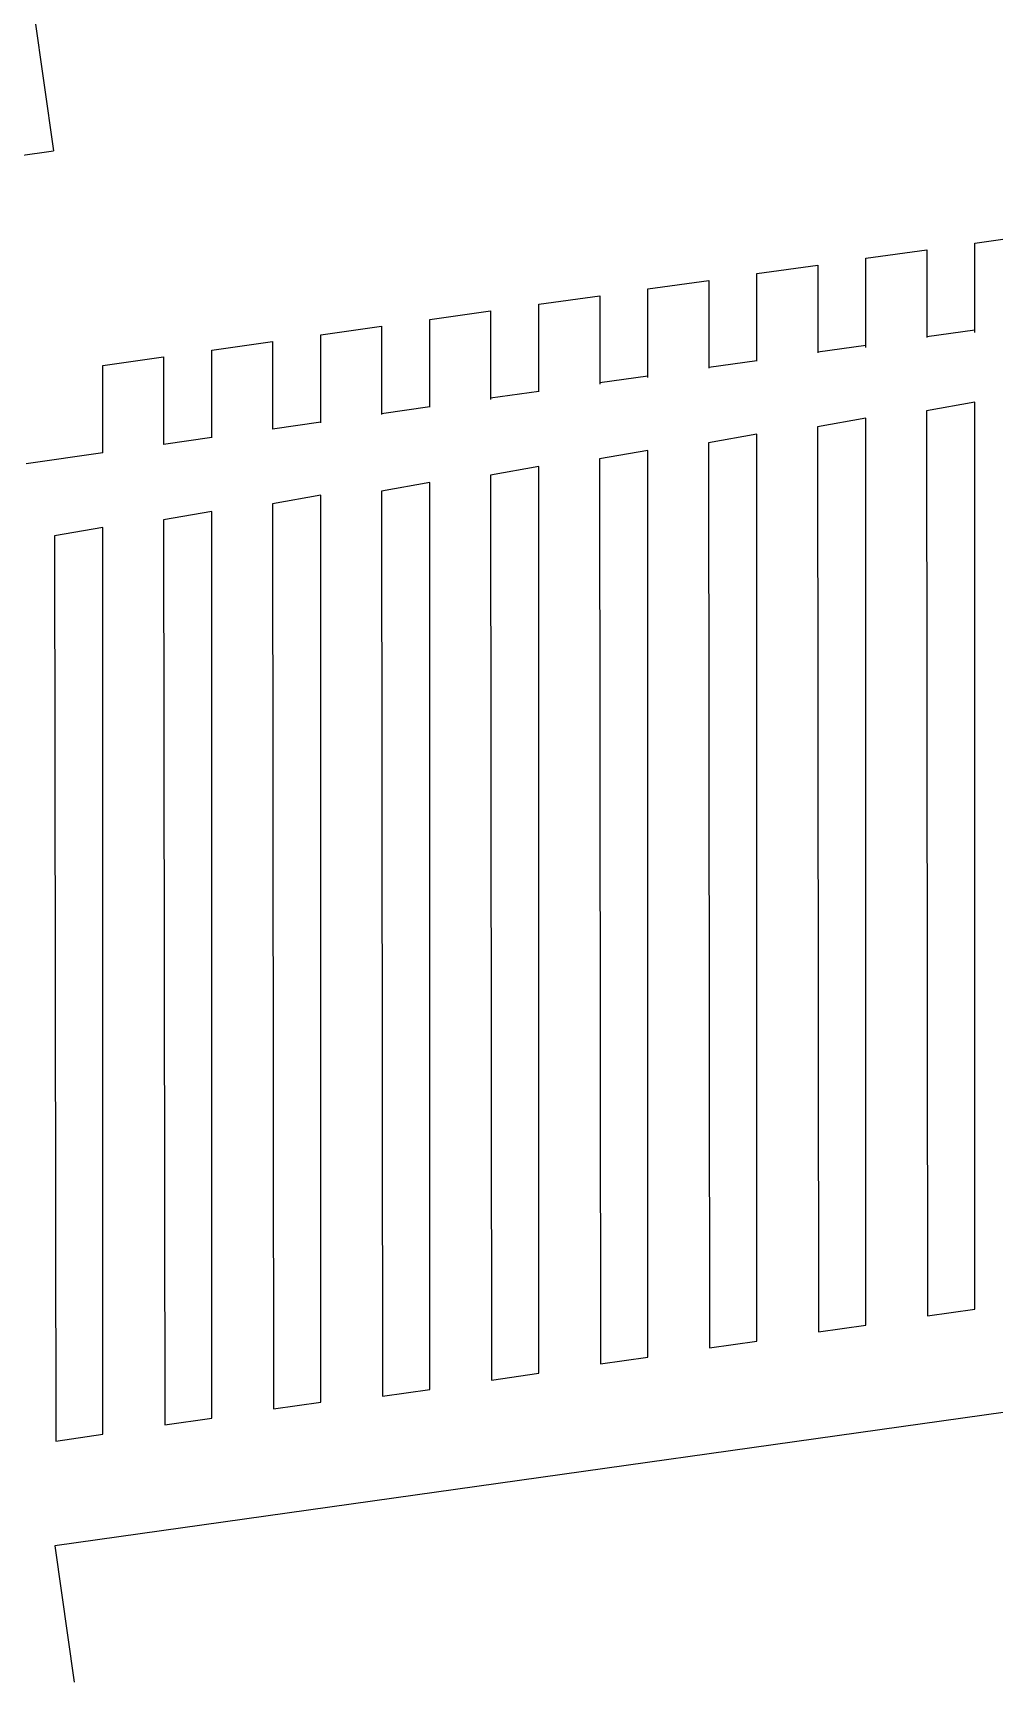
# Model space of a CAD drawing. Extents: x -294 to 276, y -108 to 146.
# Drawn here: x -47 to -27.18, y 81.23 to 115.21 of the extents above; entities that cross this region are included whole.
import ezdxf

# ---------------------------------------------------------------- set-up
doc = ezdxf.new("R2010")
doc.units = 0
doc.header["$MEASUREMENT"] = 0
doc.layers.add('OUTLINE', color=7, linetype='CONTINUOUS')

msp = doc.modelspace()

# ---------------------------------------------------------------- linework, layer by layer
at = {"layer": 'OUTLINE', "color": 1}
for points, knots in [([(-20.8701, 116.4053), (-20.8701, 116.4053), (-21.2643, 119.1987), (-21.2643, 119.1987), (-21.2643, 119.1987), (-21.2643, 119.1987), (-46.9727, 115.5856), (-46.9727, 115.5856), (-46.9727, 115.5856), (-46.9727, 115.5856), (-46.5765, 112.7781), (-46.5765, 112.7781)], [0, 0, 0, 0, 0.25, 0.25, 0.25, 0.25, 0.5, 0.5, 0.5, 0.5, 1, 1, 1, 1]), ([(-27.5785, 109.0386), (-27.5785, 109.0386), (-27.5785, 110.881), (-27.5785, 110.881), (-27.5785, 110.881), (-27.5785, 110.881), (-26.3243, 111.057), (-26.3243, 111.057), (-26.3243, 111.057), (-26.3243, 111.057), (-26.3243, 109.212), (-26.3243, 109.212)], [0, 0, 0, 0, 0.25, 0.25, 0.25, 0.25, 0.5, 0.5, 0.5, 0.5, 1, 1, 1, 1]), ([(-29.8261, 108.7278), (-29.8261, 108.7278), (-29.8261, 110.5658), (-29.8261, 110.5658), (-29.8261, 110.5658), (-29.8261, 110.5658), (-28.5721, 110.7416), (-28.5721, 110.7416), (-28.5721, 110.7416), (-28.5721, 110.7416), (-28.5721, 108.9344), (-28.5721, 108.9344)], [0, 0, 0, 0, 0.25, 0.25, 0.25, 0.25, 0.5, 0.5, 0.5, 0.5, 1, 1, 1, 1]), ([(-34.3209, 108.1062), (-34.3209, 108.1062), (-34.3209, 109.9352), (-34.3209, 109.9352), (-34.3209, 109.9352), (-34.3209, 109.9352), (-33.0669, 110.111), (-33.0669, 110.111), (-33.0669, 110.111), (-33.0669, 110.111), (-33.0669, 108.3046), (-33.0669, 108.3046)], [0, 0, 0, 0, 0.25, 0.25, 0.25, 0.25, 0.5, 0.5, 0.5, 0.5, 1, 1, 1, 1]), ([(-32.0735, 108.4438), (-32.0735, 108.4438), (-32.0735, 110.2504), (-32.0735, 110.2504), (-32.0735, 110.2504), (-32.0735, 110.2504), (-30.8201, 110.4262), (-30.8201, 110.4262), (-30.8201, 110.4262), (-30.8201, 110.4262), (-30.8201, 108.6194), (-30.8201, 108.6194)], [0, 0, 0, 0, 0.25, 0.25, 0.25, 0.25, 0.5, 0.5, 0.5, 0.5, 1, 1, 1, 1]), ([(-36.5685, 107.814), (-36.5685, 107.814), (-36.5685, 109.6198), (-36.5685, 109.6198), (-36.5685, 109.6198), (-36.5685, 109.6198), (-35.3149, 109.7956), (-35.3149, 109.7956), (-35.3149, 109.7956), (-35.3149, 109.7956), (-35.3149, 107.9688), (-35.3149, 107.9688)], [0, 0, 0, 0, 0.25, 0.25, 0.25, 0.25, 0.5, 0.5, 0.5, 0.5, 1, 1, 1, 1]), ([(-38.8159, 107.499), (-38.8159, 107.499), (-38.8159, 109.3044), (-38.8159, 109.3044), (-38.8159, 109.3044), (-38.8159, 109.3044), (-37.5629, 109.4802), (-37.5629, 109.4802), (-37.5629, 109.4802), (-37.5629, 109.4802), (-37.5629, 107.6578), (-37.5629, 107.6578)], [0, 0, 0, 0, 0.25, 0.25, 0.25, 0.25, 0.5, 0.5, 0.5, 0.5, 1, 1, 1, 1]), ([(-41.0635, 107.1738), (-41.0635, 107.1738), (-41.0635, 108.989), (-41.0635, 108.989), (-41.0635, 108.989), (-41.0635, 108.989), (-39.8107, 109.1648), (-39.8107, 109.1648), (-39.8107, 109.1648), (-39.8107, 109.1648), (-39.8107, 107.347), (-39.8107, 107.347)], [0, 0, 0, 0, 0.25, 0.25, 0.25, 0.25, 0.5, 0.5, 0.5, 0.5, 1, 1, 1, 1]), ([(-43.3109, 106.863), (-43.3109, 106.863), (-43.3109, 108.6738), (-43.3109, 108.6738), (-43.3109, 108.6738), (-43.3109, 108.6738), (-42.0583, 108.8496), (-42.0583, 108.8496), (-42.0583, 108.8496), (-42.0583, 108.8496), (-42.0583, 107.0446), (-42.0583, 107.0446)], [0, 0, 0, 0, 0.25, 0.25, 0.25, 0.25, 0.5, 0.5, 0.5, 0.5, 1, 1, 1, 1]), ([(-45.5583, 106.5542), (-45.5583, 106.5542), (-45.5583, 108.3584), (-45.5583, 108.3584), (-45.5583, 108.3584), (-45.5583, 108.3584), (-44.3059, 108.5342), (-44.3059, 108.5342), (-44.3059, 108.5342), (-44.3059, 108.5342), (-44.3059, 106.7298), (-44.3059, 106.7298)], [0, 0, 0, 0, 0.25, 0.25, 0.25, 0.25, 0.5, 0.5, 0.5, 0.5, 1, 1, 1, 1]), ([(-28.5536, 88.7721), (-28.5536, 88.7721), (-28.5763, 107.4234), (-28.5763, 107.4234), (-28.5763, 107.4234), (-28.5763, 107.4234), (-27.5805, 107.6003), (-27.5805, 107.6003), (-27.5805, 107.6003), (-27.5805, 107.6003), (-27.5806, 88.9108), (-27.5806, 88.9108), (-27.5806, 88.9108), (-27.5806, 88.9108), (-28.5536, 88.7721), (-28.5536, 88.7721)], [0, 0, 0, 0, 0.2, 0.2, 0.2, 0.2, 0.4, 0.4, 0.4, 0.4, 0.6, 0.6, 0.6, 0.6, 1, 1, 1, 1]), ([(-30.8008, 88.4413), (-30.8008, 88.4413), (-30.8235, 107.0926), (-30.8235, 107.0926), (-30.8235, 107.0926), (-30.8235, 107.0926), (-29.8277, 107.2695), (-29.8277, 107.2695), (-29.8277, 107.2695), (-29.8277, 107.2695), (-29.8278, 88.58), (-29.8278, 88.58), (-29.8278, 88.58), (-29.8278, 88.58), (-30.8008, 88.4413), (-30.8008, 88.4413)], [0, 0, 0, 0, 0.2, 0.2, 0.2, 0.2, 0.4, 0.4, 0.4, 0.4, 0.6, 0.6, 0.6, 0.6, 1, 1, 1, 1]), ([(-33.048, 88.1105), (-33.048, 88.1105), (-33.0707, 106.7618), (-33.0707, 106.7618), (-33.0707, 106.7618), (-33.0707, 106.7618), (-32.0749, 106.9387), (-32.0749, 106.9387), (-32.0749, 106.9387), (-32.0749, 106.9387), (-32.075, 88.2492), (-32.075, 88.2492), (-32.075, 88.2492), (-32.075, 88.2492), (-33.048, 88.1105), (-33.048, 88.1105)], [0, 0, 0, 0, 0.2, 0.2, 0.2, 0.2, 0.4, 0.4, 0.4, 0.4, 0.6, 0.6, 0.6, 0.6, 1, 1, 1, 1]), ([(-35.2954, 87.7797), (-35.2954, 87.7797), (-35.3181, 106.431), (-35.3181, 106.431), (-35.3181, 106.431), (-35.3181, 106.431), (-34.3223, 106.6079), (-34.3223, 106.6079), (-34.3223, 106.6079), (-34.3223, 106.6079), (-34.3224, 87.9184), (-34.3224, 87.9184), (-34.3224, 87.9184), (-34.3224, 87.9184), (-35.2954, 87.7797), (-35.2954, 87.7797)], [0, 0, 0, 0, 0.2, 0.2, 0.2, 0.2, 0.4, 0.4, 0.4, 0.4, 0.6, 0.6, 0.6, 0.6, 1, 1, 1, 1]), ([(-37.5426, 87.4489), (-37.5426, 87.4489), (-37.5653, 106.1002), (-37.5653, 106.1002), (-37.5653, 106.1002), (-37.5653, 106.1002), (-36.5695, 106.2771), (-36.5695, 106.2771), (-36.5695, 106.2771), (-36.5695, 106.2771), (-36.5696, 87.5876), (-36.5696, 87.5876), (-36.5696, 87.5876), (-36.5696, 87.5876), (-37.5426, 87.4489), (-37.5426, 87.4489)], [0, 0, 0, 0, 0.2, 0.2, 0.2, 0.2, 0.4, 0.4, 0.4, 0.4, 0.6, 0.6, 0.6, 0.6, 1, 1, 1, 1]), ([(-39.7898, 87.1181), (-39.7898, 87.1181), (-39.8125, 105.7694), (-39.8125, 105.7694), (-39.8125, 105.7694), (-39.8125, 105.7694), (-38.8167, 105.9463), (-38.8167, 105.9463), (-38.8167, 105.9463), (-38.8167, 105.9463), (-38.8168, 87.2568), (-38.8168, 87.2568), (-38.8168, 87.2568), (-38.8168, 87.2568), (-39.7898, 87.1181), (-39.7898, 87.1181)], [0, 0, 0, 0, 0.2, 0.2, 0.2, 0.2, 0.4, 0.4, 0.4, 0.4, 0.6, 0.6, 0.6, 0.6, 1, 1, 1, 1]), ([(-44.2842, 86.5229), (-44.2842, 86.5229), (-44.3069, 105.1742), (-44.3069, 105.1742), (-44.3069, 105.1742), (-44.3069, 105.1742), (-43.3111, 105.3511), (-43.3111, 105.3511), (-43.3111, 105.3511), (-43.3111, 105.3511), (-43.3112, 86.6616), (-43.3112, 86.6616), (-43.3112, 86.6616), (-43.3112, 86.6616), (-44.2842, 86.5229), (-44.2842, 86.5229)], [0, 0, 0, 0, 0.2, 0.2, 0.2, 0.2, 0.4, 0.4, 0.4, 0.4, 0.6, 0.6, 0.6, 0.6, 1, 1, 1, 1]), ([(-42.037, 86.8535), (-42.037, 86.8535), (-42.0597, 105.5048), (-42.0597, 105.5048), (-42.0597, 105.5048), (-42.0597, 105.5048), (-41.0639, 105.6817), (-41.0639, 105.6817), (-41.0639, 105.6817), (-41.0639, 105.6817), (-41.064, 86.9922), (-41.064, 86.9922), (-41.064, 86.9922), (-41.064, 86.9922), (-42.037, 86.8535), (-42.037, 86.8535)], [0, 0, 0, 0, 0.2, 0.2, 0.2, 0.2, 0.4, 0.4, 0.4, 0.4, 0.6, 0.6, 0.6, 0.6, 1, 1, 1, 1]), ([(-46.5314, 86.1923), (-46.5314, 86.1923), (-46.5541, 104.8436), (-46.5541, 104.8436), (-46.5541, 104.8436), (-46.5541, 104.8436), (-45.5583, 105.0205), (-45.5583, 105.0205), (-45.5583, 105.0205), (-45.5583, 105.0205), (-45.5584, 86.331), (-45.5584, 86.331), (-45.5584, 86.331), (-45.5584, 86.331), (-46.5314, 86.1923), (-46.5314, 86.1923)], [0, 0, 0, 0, 0.2, 0.2, 0.2, 0.2, 0.4, 0.4, 0.4, 0.4, 0.6, 0.6, 0.6, 0.6, 1, 1, 1, 1]), ([(-20.4445, 84.853), (-20.4445, 84.853), (-20.8387, 87.6464), (-20.8387, 87.6464), (-20.8387, 87.6464), (-20.8387, 87.6464), (-46.5471, 84.0333), (-46.5471, 84.0333), (-46.5471, 84.0333), (-46.5471, 84.0333), (-46.1509, 81.2258), (-46.1509, 81.2258)], [0, 0, 0, 0, 0.25, 0.25, 0.25, 0.25, 0.5, 0.5, 0.5, 0.5, 1, 1, 1, 1])]:
    msp.add_open_spline(points, degree=3, knots=knots, dxfattribs=at)
for points in [[(-49.4469, 112.3729), (-49.4469, 112.3729), (-46.5764, 112.7779), (-46.5764, 112.7779)], [(-28.5721, 108.954), (-28.5721, 108.954), (-27.5785, 109.0938), (-27.5785, 109.0938)], [(-30.8201, 108.6372), (-30.8201, 108.6372), (-29.8261, 108.7772), (-29.8261, 108.7772)], [(-33.0669, 108.3206), (-33.0669, 108.3206), (-32.0735, 108.4604), (-32.0735, 108.4604)], [(-35.3149, 108.0038), (-35.3149, 108.0038), (-34.3209, 108.1438), (-34.3209, 108.1438)], [(-37.5629, 107.6872), (-37.5629, 107.6872), (-36.5685, 107.8272), (-36.5685, 107.8272)], [(-39.8107, 107.3706), (-39.8107, 107.3706), (-38.8159, 107.5106), (-38.8159, 107.5106)], [(-42.0583, 107.054), (-42.0583, 107.054), (-41.0635, 107.194), (-41.0635, 107.194)], [(-44.3059, 106.7374), (-44.3059, 106.7374), (-43.3109, 106.8774), (-43.3109, 106.8774)], [(-47.1387, 106.3384), (-47.1387, 106.3384), (-45.5583, 106.5608), (-45.5583, 106.5608)]]:
    msp.add_open_spline(points, degree=3, dxfattribs=at)

doc.saveas('drawing.dxf')
